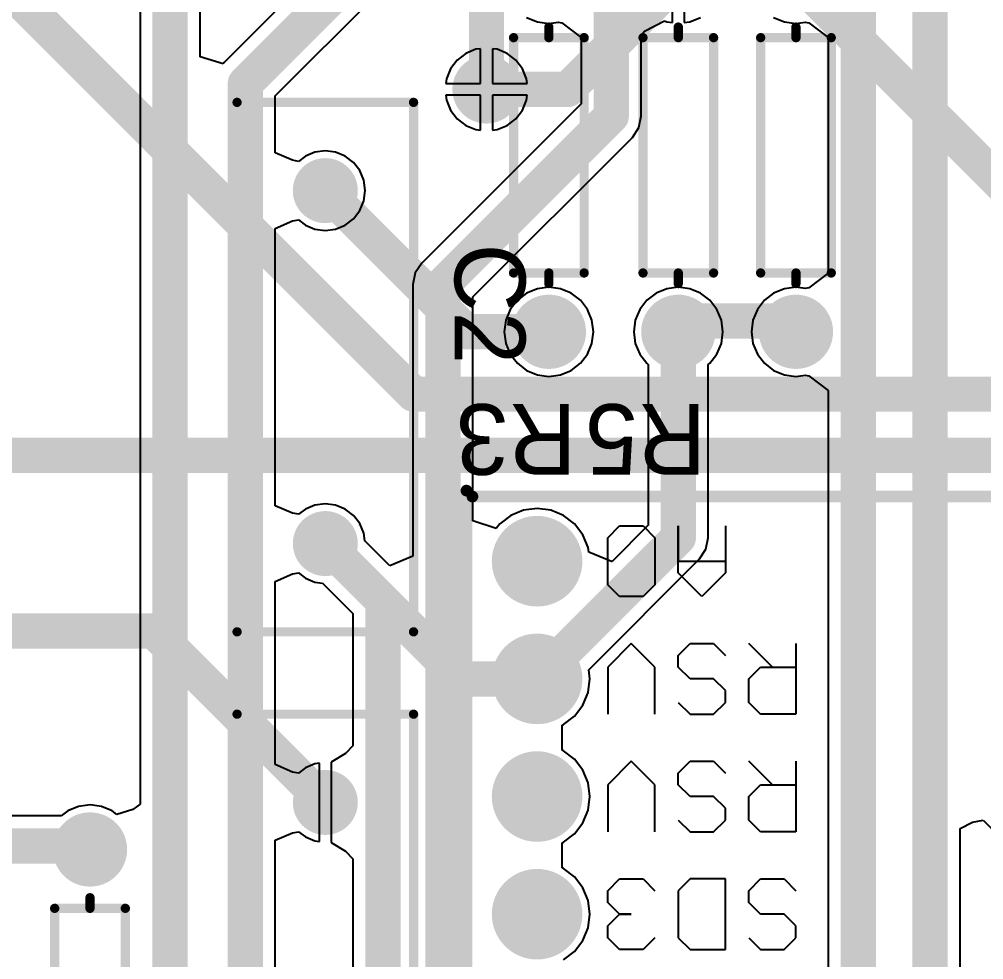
# Model space of a CAD drawing. Header units: millimetres. Extents: x 2.82 to 7.12, y 0.77 to 5.15.
# Drawn here: x 3.815 to 4.635, y 2.141 to 2.941 of the extents above; entities that cross this region are included whole.
import ezdxf

# ---------------------------------------------------------------- set-up
doc = ezdxf.new("R2010")
doc.units = ezdxf.units.MM
doc.header["$MEASUREMENT"] = 0
for name, color, linetype in [('BottomLayer', 5, 'Continuous'), ('BottomSolder', 6, 'Continuous'), ('MultiLayer', 9, 'Continuous'), ('PadHoleLayer', 156, 'Continuous'), ('TopLayer', 1, 'Continuous'), ('TopOverlay', 2, 'Continuous'), ('TopSolder', 216, 'Continuous'), ('ViaHoleLayer', 16, 'Continuous')]:
    doc.layers.add(name, color=color, linetype=linetype)

msp = doc.modelspace()

# ---------------------------------------------------------------- linework, layer by layer
at = {"layer": 'BottomLayer', "const_width": 0.03}
for points in [[(3.746, 3.026), (4.15, 2.622)], [(4.281, 2.881), (4.375, 2.975)], [(4.475, 2.975), (4.665, 2.785)], [(4.212, 2.881), (4.281, 2.881)], [(4.075, 2.795), (4.195, 2.675)], [(4.375, 2.675), (4.38422, 2.68422)], [(4.38422, 2.68422), (4.46578, 2.68422)], [(4.46578, 2.68422), (4.475, 2.675)], [(4.195, 2.675), (4.265, 2.675)], [(4.15, 2.622), (5.3, 2.622)], [(3.758, 2.57), (4.86, 2.57)], [(4.075, 2.495), (4.19, 2.38)], [(3.41815, 2.42077), (3.92923, 2.42077)], [(3.92923, 2.42077), (4.075, 2.275)], [(4.19, 2.38), (4.255, 2.38)]]:
    msp.add_lwpolyline(points, dxfattribs=at)
at = {"layer": 'BottomLayer'}
for points, const_width in [([(4.1995, 2.881, 1), (4.2245, 2.881, 1)], 0.025), ([(4.2045, 2.881, 1), (4.2195, 2.881, 1)], 0.015), ([(4.2735, 2.881, 1), (4.2885, 2.881, 1)], 0.015), ([(4.2735, 2.881, 1), (4.2885, 2.881, 1)], 0.015), ([(4.06319, 2.795, 1), (4.08681, 2.795, 1)], 0.02362), ([(4.0675, 2.795, 1), (4.0825, 2.795, 1)], 0.015), ([(4.25122, 2.675, 1), (4.27878, 2.675, 1)], 0.02756), ([(4.36122, 2.675, 1), (4.38878, 2.675, 1)], 0.02756), ([(4.37672, 2.68422, 1), (4.39172, 2.68422, 1)], 0.015), ([(4.37672, 2.68422, 1), (4.39172, 2.68422, 1)], 0.015), ([(4.46122, 2.675, 1), (4.48878, 2.675, 1)], 0.02756), ([(4.45828, 2.68422, 1), (4.47328, 2.68422, 1)], 0.015), ([(4.45828, 2.68422, 1), (4.47328, 2.68422, 1)], 0.015), ([(4.1875, 2.675, 1), (4.2025, 2.675, 1)], 0.015), ([(4.1875, 2.675, 1), (4.2025, 2.675, 1)], 0.015), ([(4.2575, 2.675, 1), (4.2725, 2.675, 1)], 0.015), ([(4.3675, 2.675, 1), (4.3825, 2.675, 1)], 0.015), ([(4.4675, 2.675, 1), (4.4825, 2.675, 1)], 0.015), ([(4.1425, 2.622, 1), (4.1575, 2.622, 1)], 0.015), ([(4.1425, 2.622, 1), (4.1575, 2.622, 1)], 0.015), ([(4.06319, 2.495, 1), (4.08681, 2.495, 1)], 0.02362), ([(4.0675, 2.495, 1), (4.0825, 2.495, 1)], 0.015), ([(4.23775, 2.48, 1), (4.27225, 2.48, 1)], 0.0345), ([(3.92173, 2.42077, 1), (3.93673, 2.42077, 1)], 0.015), ([(3.92173, 2.42077, 1), (3.93673, 2.42077, 1)], 0.015), ([(4.23775, 2.38, 1), (4.27225, 2.38, 1)], 0.0345), ([(4.1825, 2.38, 1), (4.1975, 2.38, 1)], 0.015), ([(4.1825, 2.38, 1), (4.1975, 2.38, 1)], 0.015), ([(4.2475, 2.38, 1), (4.2625, 2.38, 1)], 0.015), ([(4.23775, 2.28, 1), (4.27225, 2.28, 1)], 0.0345), ([(4.06319, 2.275, 1), (4.08681, 2.275, 1)], 0.02362), ([(4.0675, 2.275, 1), (4.0825, 2.275, 1)], 0.015), ([(3.86122, 2.235, 1), (3.88878, 2.235, 1)], 0.02756), ([(4.23775, 2.18, 1), (4.27225, 2.18, 1)], 0.0345)]:
    msp.add_lwpolyline(points, format="xyb", close=True, dxfattribs=dict(at, const_width=const_width))
at = {"layer": 'BottomSolder'}
for points, const_width in [([(4.1975, 2.881, 1), (4.2265, 2.881, 1)], 0.029), ([(4.06119, 2.795, 1), (4.08881, 2.795, 1)], 0.02762), ([(4.24922, 2.675, 1), (4.28078, 2.675, 1)], 0.03156), ([(4.35922, 2.675, 1), (4.39078, 2.675, 1)], 0.03156), ([(4.45922, 2.675, 1), (4.49078, 2.675, 1)], 0.03156), ([(4.06119, 2.495, 1), (4.08881, 2.495, 1)], 0.02762), ([(4.23575, 2.48, 1), (4.27425, 2.48, 1)], 0.0385), ([(4.23575, 2.38, 1), (4.27425, 2.38, 1)], 0.0385), ([(4.23575, 2.28, 1), (4.27425, 2.28, 1)], 0.0385), ([(4.06119, 2.275, 1), (4.08881, 2.275, 1)], 0.02762), ([(3.85922, 2.235, 1), (3.89078, 2.235, 1)], 0.03156), ([(4.23575, 2.18, 1), (4.27425, 2.18, 1)], 0.0385)]:
    msp.add_lwpolyline(points, format="xyb", close=True, dxfattribs=dict(at, const_width=const_width))
at = {"layer": 'MultiLayer'}
for points, const_width in [([(4.1995, 2.881, 1), (4.2245, 2.881, 1)], 0.025), ([(4.06319, 2.795, 1), (4.08681, 2.795, 1)], 0.02362), ([(4.25122, 2.675, 1), (4.27878, 2.675, 1)], 0.02756), ([(4.36122, 2.675, 1), (4.38878, 2.675, 1)], 0.02756), ([(4.46122, 2.675, 1), (4.48878, 2.675, 1)], 0.02756), ([(4.06319, 2.495, 1), (4.08681, 2.495, 1)], 0.02362), ([(4.23775, 2.48, 1), (4.27225, 2.48, 1)], 0.0345), ([(4.23775, 2.38, 1), (4.27225, 2.38, 1)], 0.0345), ([(4.23775, 2.28, 1), (4.27225, 2.28, 1)], 0.0345), ([(4.06319, 2.275, 1), (4.08681, 2.275, 1)], 0.02362), ([(3.86122, 2.235, 1), (3.88878, 2.235, 1)], 0.02756), ([(4.23775, 2.18, 1), (4.27225, 2.18, 1)], 0.0345)]:
    msp.add_lwpolyline(points, format="xyb", close=True, dxfattribs=dict(at, const_width=const_width))
at = {"layer": 'PadHoleLayer'}
for points, const_width in [([(4.06811, 2.795, 1), (4.08189, 2.795, 1)], 0.01378), ([(4.25663, 2.675, 1), (4.27337, 2.675, 1)], 0.01673), ([(4.36663, 2.675, 1), (4.38337, 2.675, 1)], 0.01673), ([(4.46663, 2.675, 1), (4.48337, 2.675, 1)], 0.01673), ([(4.06811, 2.495, 1), (4.08189, 2.495, 1)], 0.01378), ([(4.24625, 2.48, 1), (4.26375, 2.48, 1)], 0.0175), ([(4.24625, 2.38, 1), (4.26375, 2.38, 1)], 0.0175), ([(4.24625, 2.28, 1), (4.26375, 2.28, 1)], 0.0175), ([(4.06811, 2.275, 1), (4.08189, 2.275, 1)], 0.01378), ([(3.86663, 2.235, 1), (3.88337, 2.235, 1)], 0.01673), ([(4.24625, 2.18, 1), (4.26375, 2.18, 1)], 0.0175)]:
    msp.add_lwpolyline(points, format="xyb", close=True, dxfattribs=dict(at, const_width=const_width))
at = {"layer": 'TopLayer'}
for p, q in [((4.08351, 2.99856), (3.98898, 2.90402)), ((4.03249, 2.87544), (4.12702, 2.96998)), ((4.37, 2.93778), (4.37, 2.975)), ((4.38, 2.97), (4.38, 2.93778)), ((3.91751, 2.94673), (3.91751, 2.27363)), ((3.96849, 2.9088), (3.96849, 2.94673)), ((4.24606, 2.94219), (4.2552, 2.93841)), ((4.2552, 2.93841), (4.265, 2.93712)), ((4.265, 2.93712), (4.27283, 2.93815)), ((4.27283, 2.93815), (4.27599, 2.93752)), ((4.27599, 2.93752), (4.29251, 2.92504)), ((4.34642, 2.93056), (4.36317, 2.93924)), ((4.36317, 2.93924), (4.3652, 2.93841)), ((4.3652, 2.93841), (4.37, 2.93778)), ((4.38, 2.93778), (4.3848, 2.93841)), ((4.3848, 2.93841), (4.39394, 2.94219)), ((4.45606, 2.94219), (4.4652, 2.93841)), ((4.4652, 2.93841), (4.475, 2.93712)), ((4.475, 2.93712), (4.48283, 2.93815)), ((4.48283, 2.93815), (4.48599, 2.93752)), ((4.48599, 2.93752), (4.50251, 2.92504)), ((4.34349, 2.92702), (4.34642, 2.93056)), ((4.34349, 2.85831), (4.34349, 2.92702)), ((4.29251, 2.92504), (4.29251, 2.86887)), ((4.50251, 2.92504), (4.50251, 2.72496)), ((4.19435, 2.91157), (4.18704, 2.90596)), ((4.20286, 2.9151), (4.19435, 2.91157)), ((4.207, 2.91564), (4.20286, 2.9151)), ((4.207, 2.886), (4.207, 2.91564)), ((4.22114, 2.9151), (4.217, 2.91564)), ((4.217, 2.91564), (4.217, 2.886)), ((4.22965, 2.91157), (4.22114, 2.9151)), ((4.23696, 2.90596), (4.22965, 2.91157)), ((3.98817, 2.90282), (3.96849, 2.9088)), ((3.98898, 2.90402), (3.98817, 2.90282)), ((4.18704, 2.90596), (4.18143, 2.89865)), ((4.24257, 2.89865), (4.23696, 2.90596)), ((4.18143, 2.89865), (4.1779, 2.89014)), ((4.2461, 2.89014), (4.24257, 2.89865)), ((4.1779, 2.89014), (4.17736, 2.886)), ((4.17736, 2.886), (4.207, 2.886)), ((4.217, 2.886), (4.24664, 2.886)), ((4.24664, 2.886), (4.2461, 2.89014)), ((4.03249, 2.82717), (4.03249, 2.87544)), ((4.207, 2.876), (4.17736, 2.876)), ((4.17736, 2.876), (4.1779, 2.87186)), ((4.1779, 2.87186), (4.18143, 2.86335)), ((4.207, 2.84636), (4.207, 2.876)), ((4.24664, 2.876), (4.217, 2.876)), ((4.217, 2.876), (4.217, 2.84636)), ((4.24257, 2.86335), (4.2461, 2.87186)), ((4.2461, 2.87186), (4.24664, 2.876)), ((4.29251, 2.86887), (4.15698, 2.73334)), ((4.18143, 2.86335), (4.18704, 2.85604)), ((4.23696, 2.85604), (4.24257, 2.86335)), ((4.18704, 2.85604), (4.19435, 2.85043)), ((4.22965, 2.85043), (4.23696, 2.85604)), ((4.34155, 2.84856), (4.34349, 2.85831)), ((4.19435, 2.85043), (4.20286, 2.8469)), ((4.20286, 2.8469), (4.207, 2.84636)), ((4.217, 2.84636), (4.22114, 2.8469)), ((4.22114, 2.8469), (4.22965, 2.85043)), ((4.33602, 2.84029), (4.34155, 2.84856)), ((4.20049, 2.70475), (4.33602, 2.84029)), ((4.075, 2.82891), (4.06622, 2.82776)), ((4.08378, 2.82776), (4.075, 2.82891)), ((4.047, 2.82076), (4.03249, 2.82717)), ((4.05217, 2.81987), (4.047, 2.82076)), ((4.05804, 2.82437), (4.05217, 2.81987)), ((4.06622, 2.82776), (4.05804, 2.82437)), ((4.09196, 2.82437), (4.08378, 2.82776)), ((4.09898, 2.81898), (4.09196, 2.82437)), ((4.10437, 2.81196), (4.09898, 2.81898)), ((4.10776, 2.80378), (4.10437, 2.81196)), ((4.10891, 2.795), (4.10776, 2.80378)), ((4.10776, 2.78622), (4.10891, 2.795)), ((4.10437, 2.77804), (4.10776, 2.78622)), ((4.09196, 2.76563), (4.09898, 2.77102)), ((4.09898, 2.77102), (4.10437, 2.77804)), ((4.03249, 2.76283), (4.047, 2.76924)), ((4.03249, 2.52717), (4.03249, 2.76283)), ((4.047, 2.76924), (4.05217, 2.77013)), ((4.05217, 2.77013), (4.05804, 2.76563)), ((4.05804, 2.76563), (4.06622, 2.76224)), ((4.08378, 2.76224), (4.09196, 2.76563)), ((4.06622, 2.76224), (4.075, 2.76109)), ((4.075, 2.76109), (4.08378, 2.76224)), ((4.15698, 2.73334), (4.15145, 2.72507)), ((4.15145, 2.72507), (4.14951, 2.71531)), ((4.50251, 2.72496), (4.48599, 2.71248)), ((4.14951, 2.71531), (4.14951, 2.48438)), ((4.24606, 2.70781), (4.23821, 2.70179)), ((4.2552, 2.71159), (4.24606, 2.70781)), ((4.265, 2.71288), (4.2552, 2.71159)), ((4.2748, 2.71159), (4.265, 2.71288)), ((4.28394, 2.70781), (4.2748, 2.71159)), ((4.29179, 2.70179), (4.28394, 2.70781)), ((4.35606, 2.70781), (4.34821, 2.70179)), ((4.3652, 2.71159), (4.35606, 2.70781)), ((4.375, 2.71288), (4.3652, 2.71159)), ((4.3848, 2.71159), (4.375, 2.71288)), ((4.39394, 2.70781), (4.3848, 2.71159)), ((4.40179, 2.70179), (4.39394, 2.70781)), ((4.45606, 2.70781), (4.44821, 2.70179)), ((4.4652, 2.71159), (4.45606, 2.70781)), ((4.475, 2.71288), (4.4652, 2.71159)), ((4.48283, 2.71185), (4.475, 2.71288)), ((4.48599, 2.71248), (4.48283, 2.71185)), ((4.20049, 2.51434), (4.20049, 2.70475)), ((4.23821, 2.70179), (4.23219, 2.69394)), ((4.29781, 2.69394), (4.29179, 2.70179)), ((4.34821, 2.70179), (4.34219, 2.69394)), ((4.40781, 2.69394), (4.40179, 2.70179)), ((4.44821, 2.70179), (4.44219, 2.69394)), ((4.23219, 2.69394), (4.22841, 2.6848)), ((4.30159, 2.6848), (4.29781, 2.69394)), ((4.34219, 2.69394), (4.33841, 2.6848)), ((4.41159, 2.6848), (4.40781, 2.69394)), ((4.44219, 2.69394), (4.43841, 2.6848)), ((4.22841, 2.6848), (4.22712, 2.675)), ((4.30288, 2.675), (4.30159, 2.6848)), ((4.33841, 2.6848), (4.33712, 2.675)), ((4.41288, 2.675), (4.41159, 2.6848)), ((4.43841, 2.6848), (4.43712, 2.675)), ((4.22712, 2.675), (4.22841, 2.6652)), ((4.30159, 2.6652), (4.30288, 2.675)), ((4.33712, 2.675), (4.33841, 2.6652)), ((4.41159, 2.6652), (4.41288, 2.675)), ((4.43712, 2.675), (4.43841, 2.6652)), ((4.22841, 2.6652), (4.23219, 2.65606)), ((4.29781, 2.65606), (4.30159, 2.6652)), ((4.33841, 2.6652), (4.34219, 2.65606)), ((4.40781, 2.65606), (4.41159, 2.6652)), ((4.43841, 2.6652), (4.44219, 2.65606)), ((4.23219, 2.65606), (4.23821, 2.64821)), ((4.29179, 2.64821), (4.29781, 2.65606)), ((4.34219, 2.65606), (4.34821, 2.64821)), ((4.40179, 2.64821), (4.40781, 2.65606)), ((4.44219, 2.65606), (4.44821, 2.64821)), ((4.23821, 2.64821), (4.24606, 2.64219)), ((4.28394, 2.64219), (4.29179, 2.64821)), ((4.34821, 2.64821), (4.34951, 2.64722)), ((4.40049, 2.64722), (4.40179, 2.64821)), ((4.44821, 2.64821), (4.45606, 2.64219)), ((4.24606, 2.64219), (4.2552, 2.63841)), ((4.2748, 2.63841), (4.28394, 2.64219)), ((4.34951, 2.64722), (4.34951, 2.51056)), ((4.40049, 2.5), (4.40049, 2.64722)), ((4.45606, 2.64219), (4.4652, 2.63841)), ((4.2552, 2.63841), (4.265, 2.63712)), ((4.265, 2.63712), (4.2748, 2.63841)), ((4.4652, 2.63841), (4.475, 2.63712)), ((4.475, 2.63712), (4.48283, 2.63815)), ((4.48283, 2.63815), (4.48599, 2.63752)), ((4.48599, 2.63752), (4.50251, 2.62504)), ((4.50251, 2.62504), (4.50251, 1.24656)), ((4.047, 2.52076), (4.03249, 2.52717)), ((4.06622, 2.52776), (4.05804, 2.52437)), ((4.075, 2.52891), (4.06622, 2.52776)), ((4.08378, 2.52776), (4.075, 2.52891)), ((4.09196, 2.52437), (4.08378, 2.52776)), ((4.255, 2.52488), (4.24338, 2.52335)), ((4.26662, 2.52335), (4.255, 2.52488)), ((4.05217, 2.51987), (4.047, 2.52076)), ((4.05804, 2.52437), (4.05217, 2.51987)), ((4.09898, 2.51898), (4.09196, 2.52437)), ((4.10437, 2.51196), (4.09898, 2.51898)), ((4.23256, 2.51887), (4.22326, 2.51174)), ((4.24338, 2.52335), (4.23256, 2.51887)), ((4.27744, 2.51887), (4.26662, 2.52335)), ((4.28674, 2.51174), (4.27744, 2.51887)), ((4.10776, 2.50378), (4.10437, 2.51196)), ((4.22017, 2.50771), (4.20049, 2.51434)), ((4.22326, 2.51174), (4.22017, 2.50771)), ((4.29387, 2.50244), (4.28674, 2.51174)), ((4.34951, 2.51056), (4.31876, 2.47981)), ((4.10859, 2.49746), (4.10776, 2.50378)), ((4.29835, 2.49162), (4.29387, 2.50244)), ((4.12983, 2.47622), (4.10859, 2.49746)), ((4.39855, 2.49025), (4.40049, 2.5)), ((4.14951, 2.48438), (4.12983, 2.47622)), ((4.29886, 2.48775), (4.29835, 2.49162)), ((4.31827, 2.47982), (4.29886, 2.48775)), ((4.39302, 2.48198), (4.39855, 2.49025)), ((4.29886, 2.38781), (4.39302, 2.48198)), ((4.31876, 2.47981), (4.31827, 2.47982)), ((4.03249, 2.46283), (4.047, 2.46924)), ((4.047, 2.46924), (4.05217, 2.47013)), ((4.05217, 2.47013), (4.05804, 2.46563)), ((4.03249, 2.30717), (4.03249, 2.46283)), ((4.05804, 2.46563), (4.06622, 2.46224)), ((4.06622, 2.46224), (4.07254, 2.46141)), ((4.07254, 2.46141), (4.09851, 2.43544)), ((4.09851, 2.43544), (4.09851, 2.32296)), ((4.29988, 2.38), (4.29886, 2.38781)), ((4.29835, 2.36838), (4.29988, 2.38)), ((4.29387, 2.35756), (4.29835, 2.36838)), ((4.28674, 2.34826), (4.29387, 2.35756)), ((4.27744, 2.34113), (4.28674, 2.34826)), ((4.27629, 2.34065), (4.27744, 2.34113)), ((4.27629, 2.31935), (4.27629, 2.34065)), ((4.09851, 2.32296), (4.09221, 2.31646)), ((4.09221, 2.31646), (4.08, 2.30912)), ((4.27744, 2.31887), (4.27629, 2.31935)), ((4.28674, 2.31174), (4.27744, 2.31887)), ((4.29387, 2.30244), (4.28674, 2.31174)), ((4.047, 2.30076), (4.03249, 2.30717)), ((4.05804, 2.30437), (4.05217, 2.29987)), ((4.06622, 2.30776), (4.05804, 2.30437)), ((4.07, 2.30825), (4.06622, 2.30776)), ((4.07, 2.275), (4.07, 2.30825)), ((4.08, 2.30912), (4.08, 2.275)), ((4.05217, 2.29987), (4.047, 2.30076)), ((4.29835, 2.29162), (4.29387, 2.30244)), ((4.29988, 2.28), (4.29835, 2.29162)), ((4.29835, 2.26838), (4.29988, 2.28)), ((3.8652, 2.27159), (3.85606, 2.26781)), ((3.875, 2.27288), (3.8652, 2.27159)), ((3.8848, 2.27159), (3.875, 2.27288)), ((3.89394, 2.26781), (3.8848, 2.27159)), ((3.91751, 2.27363), (3.91141, 2.26904)), ((4.07, 2.24175), (4.07, 2.275)), ((4.08, 2.275), (4.08, 2.24088)), ((3.85043, 2.26349), (3.68, 2.26349)), ((3.85606, 2.26781), (3.85043, 2.26349)), ((3.89783, 2.26483), (3.89394, 2.26781)), ((3.91141, 2.26904), (3.89783, 2.26483)), ((4.29387, 2.25756), (4.29835, 2.26838)), ((4.28674, 2.24826), (4.29387, 2.25756)), ((4.61449, 2.25271), (4.62513, 2.25835)), ((4.62513, 2.25835), (4.63417, 2.25978)), ((4.63417, 2.25978), (5.31114, 1.58281)), ((4.03249, 2.24283), (4.047, 2.24924)), ((4.047, 2.24924), (4.05217, 2.25013)), ((4.05217, 2.25013), (4.05804, 2.24563)), ((4.27744, 2.24113), (4.28674, 2.24826)), ((4.61449, 1.79927), (4.61449, 2.25271)), ((4.03249, 2.00717), (4.03249, 2.24283)), ((4.05804, 2.24563), (4.06622, 2.24224)), ((4.06622, 2.24224), (4.07, 2.24175)), ((4.08, 2.24088), (4.09221, 2.23354)), ((4.27629, 2.24065), (4.27744, 2.24113)), ((4.27629, 2.21935), (4.27629, 2.24065)), ((4.09221, 2.23354), (4.09851, 2.22704)), ((4.09851, 2.22704), (4.09851, 2.03456)), ((4.27744, 2.21887), (4.27629, 2.21935)), ((4.28674, 2.21174), (4.27744, 2.21887)), ((4.29387, 2.20244), (4.28674, 2.21174)), ((4.29835, 2.19162), (4.29387, 2.20244)), ((4.29988, 2.18), (4.29835, 2.19162)), ((4.29835, 2.16838), (4.29988, 2.18)), ((4.29387, 2.15756), (4.29835, 2.16838)), ((4.28674, 2.14826), (4.29387, 2.15756)), ((4.27744, 2.14113), (4.28674, 2.14826))]:
    msp.add_line(p, q, dxfattribs=at)
at = {"layer": 'TopLayer', "const_width": 0.03}
for points in [[(4.212, 2.881), (4.212, 3.292)], [(4.318, 2.85831), (4.318, 3.077)], [(4.528, 1.236), (4.528, 3.01152)], [(4.589, 1.775), (4.589, 3.01052)], [(4.007, 2.886), (4.109, 2.988)], [(3.943, 1.31), (3.943, 2.971)], [(4.007, 1.404), (4.007, 2.886)], [(4.175, 2.71531), (4.318, 2.85831)], [(4.175, 1.622), (4.175, 2.71531)], [(4.375, 2.5), (4.375, 2.675)], [(4.075, 2.495), (4.124, 2.446)], [(4.255, 2.38), (4.375, 2.5)], [(4.124, 2.024), (4.124, 2.446)], [(3.68, 2.238), (3.872, 2.238)], [(3.872, 2.238), (3.875, 2.235)]]:
    msp.add_lwpolyline(points, dxfattribs=at)
at = {"layer": 'TopLayer'}
for points, const_width in [([(4.1995, 2.881, 1), (4.2245, 2.881, 1)], 0.025), ([(3.9995, 2.886, 1), (4.0145, 2.886, 1)], 0.015), ([(3.9995, 2.886, 1), (4.0145, 2.886, 1)], 0.015), ([(4.2045, 2.881, 1), (4.2195, 2.881, 1)], 0.015), ([(4.3105, 2.85831, 1), (4.3255, 2.85831, 1)], 0.015), ([(4.3105, 2.85831, 1), (4.3255, 2.85831, 1)], 0.015), ([(4.06319, 2.795, 1), (4.08681, 2.795, 1)], 0.02362), ([(4.1675, 2.71531, 1), (4.1825, 2.71531, 1)], 0.015), ([(4.1675, 2.71531, 1), (4.1825, 2.71531, 1)], 0.015), ([(4.25122, 2.675, 1), (4.27878, 2.675, 1)], 0.02756), ([(4.36122, 2.675, 1), (4.38878, 2.675, 1)], 0.02756), ([(4.46122, 2.675, 1), (4.48878, 2.675, 1)], 0.02756), ([(4.3675, 2.675, 1), (4.3825, 2.675, 1)], 0.015), ([(4.06319, 2.495, 1), (4.08681, 2.495, 1)], 0.02362), ([(4.0675, 2.495, 1), (4.0825, 2.495, 1)], 0.015), ([(4.23775, 2.48, 1), (4.27225, 2.48, 1)], 0.0345), ([(4.3675, 2.5, 1), (4.3825, 2.5, 1)], 0.015), ([(4.3675, 2.5, 1), (4.3825, 2.5, 1)], 0.015), ([(4.1165, 2.446, 1), (4.1315, 2.446, 1)], 0.015), ([(4.1165, 2.446, 1), (4.1315, 2.446, 1)], 0.015), ([(4.23775, 2.38, 1), (4.27225, 2.38, 1)], 0.0345), ([(4.2475, 2.38, 1), (4.2625, 2.38, 1)], 0.015), ([(4.23775, 2.28, 1), (4.27225, 2.28, 1)], 0.0345), ([(4.06319, 2.275, 1), (4.08681, 2.275, 1)], 0.02362), ([(3.86122, 2.235, 1), (3.88878, 2.235, 1)], 0.02756), ([(3.8645, 2.238, 1), (3.8795, 2.238, 1)], 0.015), ([(3.8645, 2.238, 1), (3.8795, 2.238, 1)], 0.015), ([(3.8675, 2.235, 1), (3.8825, 2.235, 1)], 0.015), ([(4.23775, 2.18, 1), (4.27225, 2.18, 1)], 0.0345)]:
    msp.add_lwpolyline(points, format="xyb", close=True, dxfattribs=dict(at, const_width=const_width))
at = {"layer": 'TopOverlay'}
for p, q in [((4.31505, 2.49999), (4.32505, 2.50999)), ((4.32505, 2.50999), (4.34504, 2.50999)), ((4.34504, 2.50999), (4.35504, 2.49999)), ((4.37503, 2.47), (4.37503, 2.50999)), ((4.37503, 2.50999), (4.37503, 2.48)), ((4.41502, 2.50999), (4.41502, 2.47)), ((4.31505, 2.46001), (4.31505, 2.49999)), ((4.35504, 2.49999), (4.35504, 2.46001)), ((4.37503, 2.48), (4.41502, 2.48)), ((4.39503, 2.45001), (4.37503, 2.47)), ((4.41502, 2.47), (4.39503, 2.45001)), ((4.32505, 2.45001), (4.31505, 2.46001)), ((4.35504, 2.46001), (4.34504, 2.45001)), ((4.34504, 2.45001), (4.32505, 2.45001)), ((4.33505, 2.40999), (4.31505, 2.39)), ((4.35504, 2.39), (4.33505, 2.40999)), ((4.37503, 2.39999), (4.38503, 2.40999)), ((4.38503, 2.40999), (4.40502, 2.40999)), ((4.40502, 2.40999), (4.41502, 2.39999)), ((4.45501, 2.39), (4.43501, 2.40999)), ((4.475, 2.40999), (4.475, 2.35001)), ((4.37503, 2.39), (4.37503, 2.39999)), ((4.31505, 2.39), (4.31505, 2.35001)), ((4.35504, 2.35001), (4.35504, 2.39)), ((4.38503, 2.38), (4.37503, 2.39)), ((4.43501, 2.38), (4.44501, 2.39)), ((4.44501, 2.39), (4.475, 2.39)), ((4.40502, 2.38), (4.38503, 2.38)), ((4.41502, 2.37), (4.40502, 2.38)), ((4.43501, 2.36001), (4.43501, 2.38)), ((4.41502, 2.36001), (4.41502, 2.37)), ((4.37503, 2.36001), (4.38503, 2.35001)), ((4.40502, 2.35001), (4.41502, 2.36001)), ((4.44501, 2.35001), (4.43501, 2.36001)), ((4.38503, 2.35001), (4.40502, 2.35001)), ((4.475, 2.35001), (4.44501, 2.35001)), ((4.33505, 2.30999), (4.31505, 2.29)), ((4.35504, 2.29), (4.33505, 2.30999)), ((4.37503, 2.29999), (4.38503, 2.30999)), ((4.38503, 2.30999), (4.40502, 2.30999)), ((4.40502, 2.30999), (4.41502, 2.29999)), ((4.45501, 2.29), (4.43501, 2.30999)), ((4.475, 2.30999), (4.475, 2.25001)), ((4.37503, 2.29), (4.37503, 2.29999)), ((4.31505, 2.29), (4.31505, 2.25001)), ((4.35504, 2.25001), (4.35504, 2.29)), ((4.38503, 2.28), (4.37503, 2.29)), ((4.43501, 2.28), (4.44501, 2.29)), ((4.44501, 2.29), (4.475, 2.29)), ((4.40502, 2.28), (4.38503, 2.28)), ((4.41502, 2.27), (4.40502, 2.28)), ((4.43501, 2.26001), (4.43501, 2.28)), ((4.41502, 2.26001), (4.41502, 2.27)), ((4.37503, 2.26001), (4.38503, 2.25001)), ((4.40502, 2.25001), (4.41502, 2.26001)), ((4.44501, 2.25001), (4.43501, 2.26001)), ((4.38503, 2.25001), (4.40502, 2.25001)), ((4.475, 2.25001), (4.44501, 2.25001)), ((4.31505, 2.19999), (4.32505, 2.20999)), ((4.32505, 2.20999), (4.34504, 2.20999)), ((4.34504, 2.20999), (4.35504, 2.19999)), ((4.38503, 2.20999), (4.37503, 2.19999)), ((4.41502, 2.20999), (4.38503, 2.20999)), ((4.41502, 2.15001), (4.41502, 2.20999)), ((4.43501, 2.19999), (4.44501, 2.20999)), ((4.44501, 2.20999), (4.465, 2.20999)), ((4.465, 2.20999), (4.475, 2.19999)), ((4.31505, 2.19), (4.31505, 2.19999)), ((4.37503, 2.19999), (4.37503, 2.16001)), ((4.43501, 2.19), (4.43501, 2.19999)), ((4.32505, 2.18), (4.31505, 2.19)), ((4.44501, 2.18), (4.43501, 2.19)), ((4.31505, 2.17), (4.32505, 2.18)), ((4.32505, 2.18), (4.33505, 2.18)), ((4.33505, 2.18), (4.32505, 2.18)), ((4.465, 2.18), (4.44501, 2.18)), ((4.475, 2.17), (4.465, 2.18)), ((4.31505, 2.16001), (4.31505, 2.17)), ((4.475, 2.16001), (4.475, 2.17)), ((4.32505, 2.15001), (4.31505, 2.16001)), ((4.35504, 2.16001), (4.34504, 2.15001)), ((4.37503, 2.16001), (4.38503, 2.15001)), ((4.43501, 2.16001), (4.44501, 2.15001)), ((4.465, 2.15001), (4.475, 2.16001)), ((4.34504, 2.15001), (4.32505, 2.15001)), ((4.38503, 2.15001), (4.41502, 2.15001)), ((4.44501, 2.15001), (4.465, 2.15001))]:
    msp.add_line(p, q, dxfattribs=at)
for points, const_width in [([(4.265, 2.925), (4.265, 2.934)], 0.00787), ([(4.375, 2.925), (4.375, 2.934)], 0.00787), ([(4.475, 2.925), (4.475, 2.934)], 0.00787), ([(4.235, 2.725), (4.235, 2.925)], 0.00787), ([(4.235, 2.925), (4.295, 2.925)], 0.00787), ([(4.295, 2.725), (4.295, 2.925)], 0.00787), ([(4.345, 2.725), (4.345, 2.925)], 0.00787), ([(4.345, 2.925), (4.405, 2.925)], 0.00787), ([(4.405, 2.725), (4.405, 2.925)], 0.00787), ([(4.445, 2.725), (4.445, 2.925)], 0.00787), ([(4.445, 2.925), (4.475, 2.925)], 0.00787), ([(4.475, 2.925), (4.505, 2.925)], 0.00787), ([(4.505, 2.725), (4.505, 2.925)], 0.00787), ([(4, 2.42), (4, 2.87)], 0.00787), ([(4, 2.87), (4.15, 2.87)], 0.00787), ([(4.15, 2.42), (4.15, 2.87)], 0.00787), ([(4.235, 2.725), (4.265, 2.725)], 0.00787), ([(4.265, 2.716), (4.265, 2.725)], 0.00787), ([(4.265, 2.725), (4.295, 2.725)], 0.00787), ([(4.345, 2.725), (4.375, 2.725)], 0.00787), ([(4.375, 2.716), (4.375, 2.725)], 0.00787), ([(4.375, 2.725), (4.405, 2.725)], 0.00787), ([(4.445, 2.725), (4.505, 2.725)], 0.00787), ([(4.475, 2.716), (4.475, 2.725)], 0.00787), ([(4.195, 1.02), (4.195, 2.54)], 0.01), ([(4.2, 2.535), (5.415, 2.535)], 0.01), ([(4, 2.42), (4.15, 2.42)], 0.00787), ([(4, 2.35), (4.15, 2.35)], 0.00787), ([(4, 1.9), (4, 2.35)], 0.00787), ([(4.15, 1.9), (4.15, 2.35)], 0.00787), ([(3.875, 2.185), (3.875, 2.194)], 0.00787), ([(3.845, 2.185), (3.905, 2.185)], 0.00787), ([(3.845, 1.985), (3.845, 2.185)], 0.00787), ([(3.905, 1.985), (3.905, 2.185)], 0.00787)]:
    msp.add_lwpolyline(points, dxfattribs=dict(at, const_width=const_width))
for points, const_width in [([(4.26303, 2.934, 1), (4.26697, 2.934, 1)], 0.00394), ([(4.37303, 2.934, 1), (4.37697, 2.934, 1)], 0.00394), ([(4.47303, 2.934, 1), (4.47697, 2.934, 1)], 0.00394), ([(4.23303, 2.925, 1), (4.23697, 2.925, 1)], 0.00394), ([(4.23303, 2.925, 1), (4.23697, 2.925, 1)], 0.00394), ([(4.26303, 2.925, 1), (4.26697, 2.925, 1)], 0.00394), ([(4.29303, 2.925, 1), (4.29697, 2.925, 1)], 0.00394), ([(4.29303, 2.925, 1), (4.29697, 2.925, 1)], 0.00394), ([(4.34303, 2.925, 1), (4.34697, 2.925, 1)], 0.00394), ([(4.34303, 2.925, 1), (4.34697, 2.925, 1)], 0.00394), ([(4.37303, 2.925, 1), (4.37697, 2.925, 1)], 0.00394), ([(4.40303, 2.925, 1), (4.40697, 2.925, 1)], 0.00394), ([(4.40303, 2.925, 1), (4.40697, 2.925, 1)], 0.00394), ([(4.44303, 2.925, 1), (4.44697, 2.925, 1)], 0.00394), ([(4.44303, 2.925, 1), (4.44697, 2.925, 1)], 0.00394), ([(4.47303, 2.925, 1), (4.47697, 2.925, 1)], 0.00394), ([(4.47303, 2.925, 1), (4.47697, 2.925, 1)], 0.00394), ([(4.47303, 2.925, 1), (4.47697, 2.925, 1)], 0.00394), ([(4.50303, 2.925, 1), (4.50697, 2.925, 1)], 0.00394), ([(4.50303, 2.925, 1), (4.50697, 2.925, 1)], 0.00394), ([(3.99803, 2.87, 1), (4.00197, 2.87, 1)], 0.00394), ([(3.99803, 2.87, 1), (4.00197, 2.87, 1)], 0.00394), ([(4.14803, 2.87, 1), (4.15197, 2.87, 1)], 0.00394), ([(4.14803, 2.87, 1), (4.15197, 2.87, 1)], 0.00394), ([(4.23303, 2.725, 1), (4.23697, 2.725, 1)], 0.00394), ([(4.23303, 2.725, 1), (4.23697, 2.725, 1)], 0.00394), ([(4.26303, 2.725, 1), (4.26697, 2.725, 1)], 0.00394), ([(4.26303, 2.725, 1), (4.26697, 2.725, 1)], 0.00394), ([(4.26303, 2.725, 1), (4.26697, 2.725, 1)], 0.00394), ([(4.29303, 2.725, 1), (4.29697, 2.725, 1)], 0.00394), ([(4.29303, 2.725, 1), (4.29697, 2.725, 1)], 0.00394), ([(4.34303, 2.725, 1), (4.34697, 2.725, 1)], 0.00394), ([(4.34303, 2.725, 1), (4.34697, 2.725, 1)], 0.00394), ([(4.37303, 2.725, 1), (4.37697, 2.725, 1)], 0.00394), ([(4.37303, 2.725, 1), (4.37697, 2.725, 1)], 0.00394), ([(4.37303, 2.725, 1), (4.37697, 2.725, 1)], 0.00394), ([(4.40303, 2.725, 1), (4.40697, 2.725, 1)], 0.00394), ([(4.40303, 2.725, 1), (4.40697, 2.725, 1)], 0.00394), ([(4.44303, 2.725, 1), (4.44697, 2.725, 1)], 0.00394), ([(4.44303, 2.725, 1), (4.44697, 2.725, 1)], 0.00394), ([(4.47303, 2.725, 1), (4.47697, 2.725, 1)], 0.00394), ([(4.50303, 2.725, 1), (4.50697, 2.725, 1)], 0.00394), ([(4.50303, 2.725, 1), (4.50697, 2.725, 1)], 0.00394), ([(4.26303, 2.716, 1), (4.26697, 2.716, 1)], 0.00394), ([(4.37303, 2.716, 1), (4.37697, 2.716, 1)], 0.00394), ([(4.47303, 2.716, 1), (4.47697, 2.716, 1)], 0.00394), ([(4.1925, 2.54, 1), (4.1975, 2.54, 1)], 0.005), ([(4.1975, 2.535, 1), (4.2025, 2.535, 1)], 0.005), ([(3.99803, 2.42, 1), (4.00197, 2.42, 1)], 0.00394), ([(3.99803, 2.42, 1), (4.00197, 2.42, 1)], 0.00394), ([(4.14803, 2.42, 1), (4.15197, 2.42, 1)], 0.00394), ([(4.14803, 2.42, 1), (4.15197, 2.42, 1)], 0.00394), ([(3.99803, 2.35, 1), (4.00197, 2.35, 1)], 0.00394), ([(3.99803, 2.35, 1), (4.00197, 2.35, 1)], 0.00394), ([(4.14803, 2.35, 1), (4.15197, 2.35, 1)], 0.00394), ([(4.14803, 2.35, 1), (4.15197, 2.35, 1)], 0.00394), ([(3.87303, 2.194, 1), (3.87697, 2.194, 1)], 0.00394), ([(3.84303, 2.185, 1), (3.84697, 2.185, 1)], 0.00394), ([(3.84303, 2.185, 1), (3.84697, 2.185, 1)], 0.00394), ([(3.87303, 2.185, 1), (3.87697, 2.185, 1)], 0.00394), ([(3.90303, 2.185, 1), (3.90697, 2.185, 1)], 0.00394), ([(3.90303, 2.185, 1), (3.90697, 2.185, 1)], 0.00394)]:
    msp.add_lwpolyline(points, format="xyb", close=True, dxfattribs=dict(at, const_width=const_width))
at = {"layer": 'TopSolder'}
for points, const_width in [([(4.1975, 2.881, 1), (4.2265, 2.881, 1)], 0.029), ([(4.06119, 2.795, 1), (4.08881, 2.795, 1)], 0.02762), ([(4.24922, 2.675, 1), (4.28078, 2.675, 1)], 0.03156), ([(4.35922, 2.675, 1), (4.39078, 2.675, 1)], 0.03156), ([(4.45922, 2.675, 1), (4.49078, 2.675, 1)], 0.03156), ([(4.06119, 2.495, 1), (4.08881, 2.495, 1)], 0.02762), ([(4.23575, 2.48, 1), (4.27425, 2.48, 1)], 0.0385), ([(4.23575, 2.38, 1), (4.27425, 2.38, 1)], 0.0385), ([(4.23575, 2.28, 1), (4.27425, 2.28, 1)], 0.0385), ([(4.06119, 2.275, 1), (4.08881, 2.275, 1)], 0.02762), ([(3.85922, 2.235, 1), (3.89078, 2.235, 1)], 0.03156), ([(4.23575, 2.18, 1), (4.27425, 2.18, 1)], 0.0385)]:
    msp.add_lwpolyline(points, format="xyb", close=True, dxfattribs=dict(at, const_width=const_width))
at = {"layer": 'ViaHoleLayer', "const_width": 0.014}
msp.add_lwpolyline([(4.205, 2.881, 1), (4.219, 2.881, 1)], format="xyb", close=True, dxfattribs=at)

# ---------------------------------------------------------------- texts
at = {"layer": 'TopOverlay'}
for s, rotation, p in [('C2', 270, (4.185, 2.75)), ('R3', 180, (4.2885, 2.6135)), ('R5', 180, (4.3985, 2.6135))]:
    msp.add_text(s, height=0.06, rotation=rotation, dxfattribs=at).set_placement(p)

doc.saveas('drawing.dxf')
